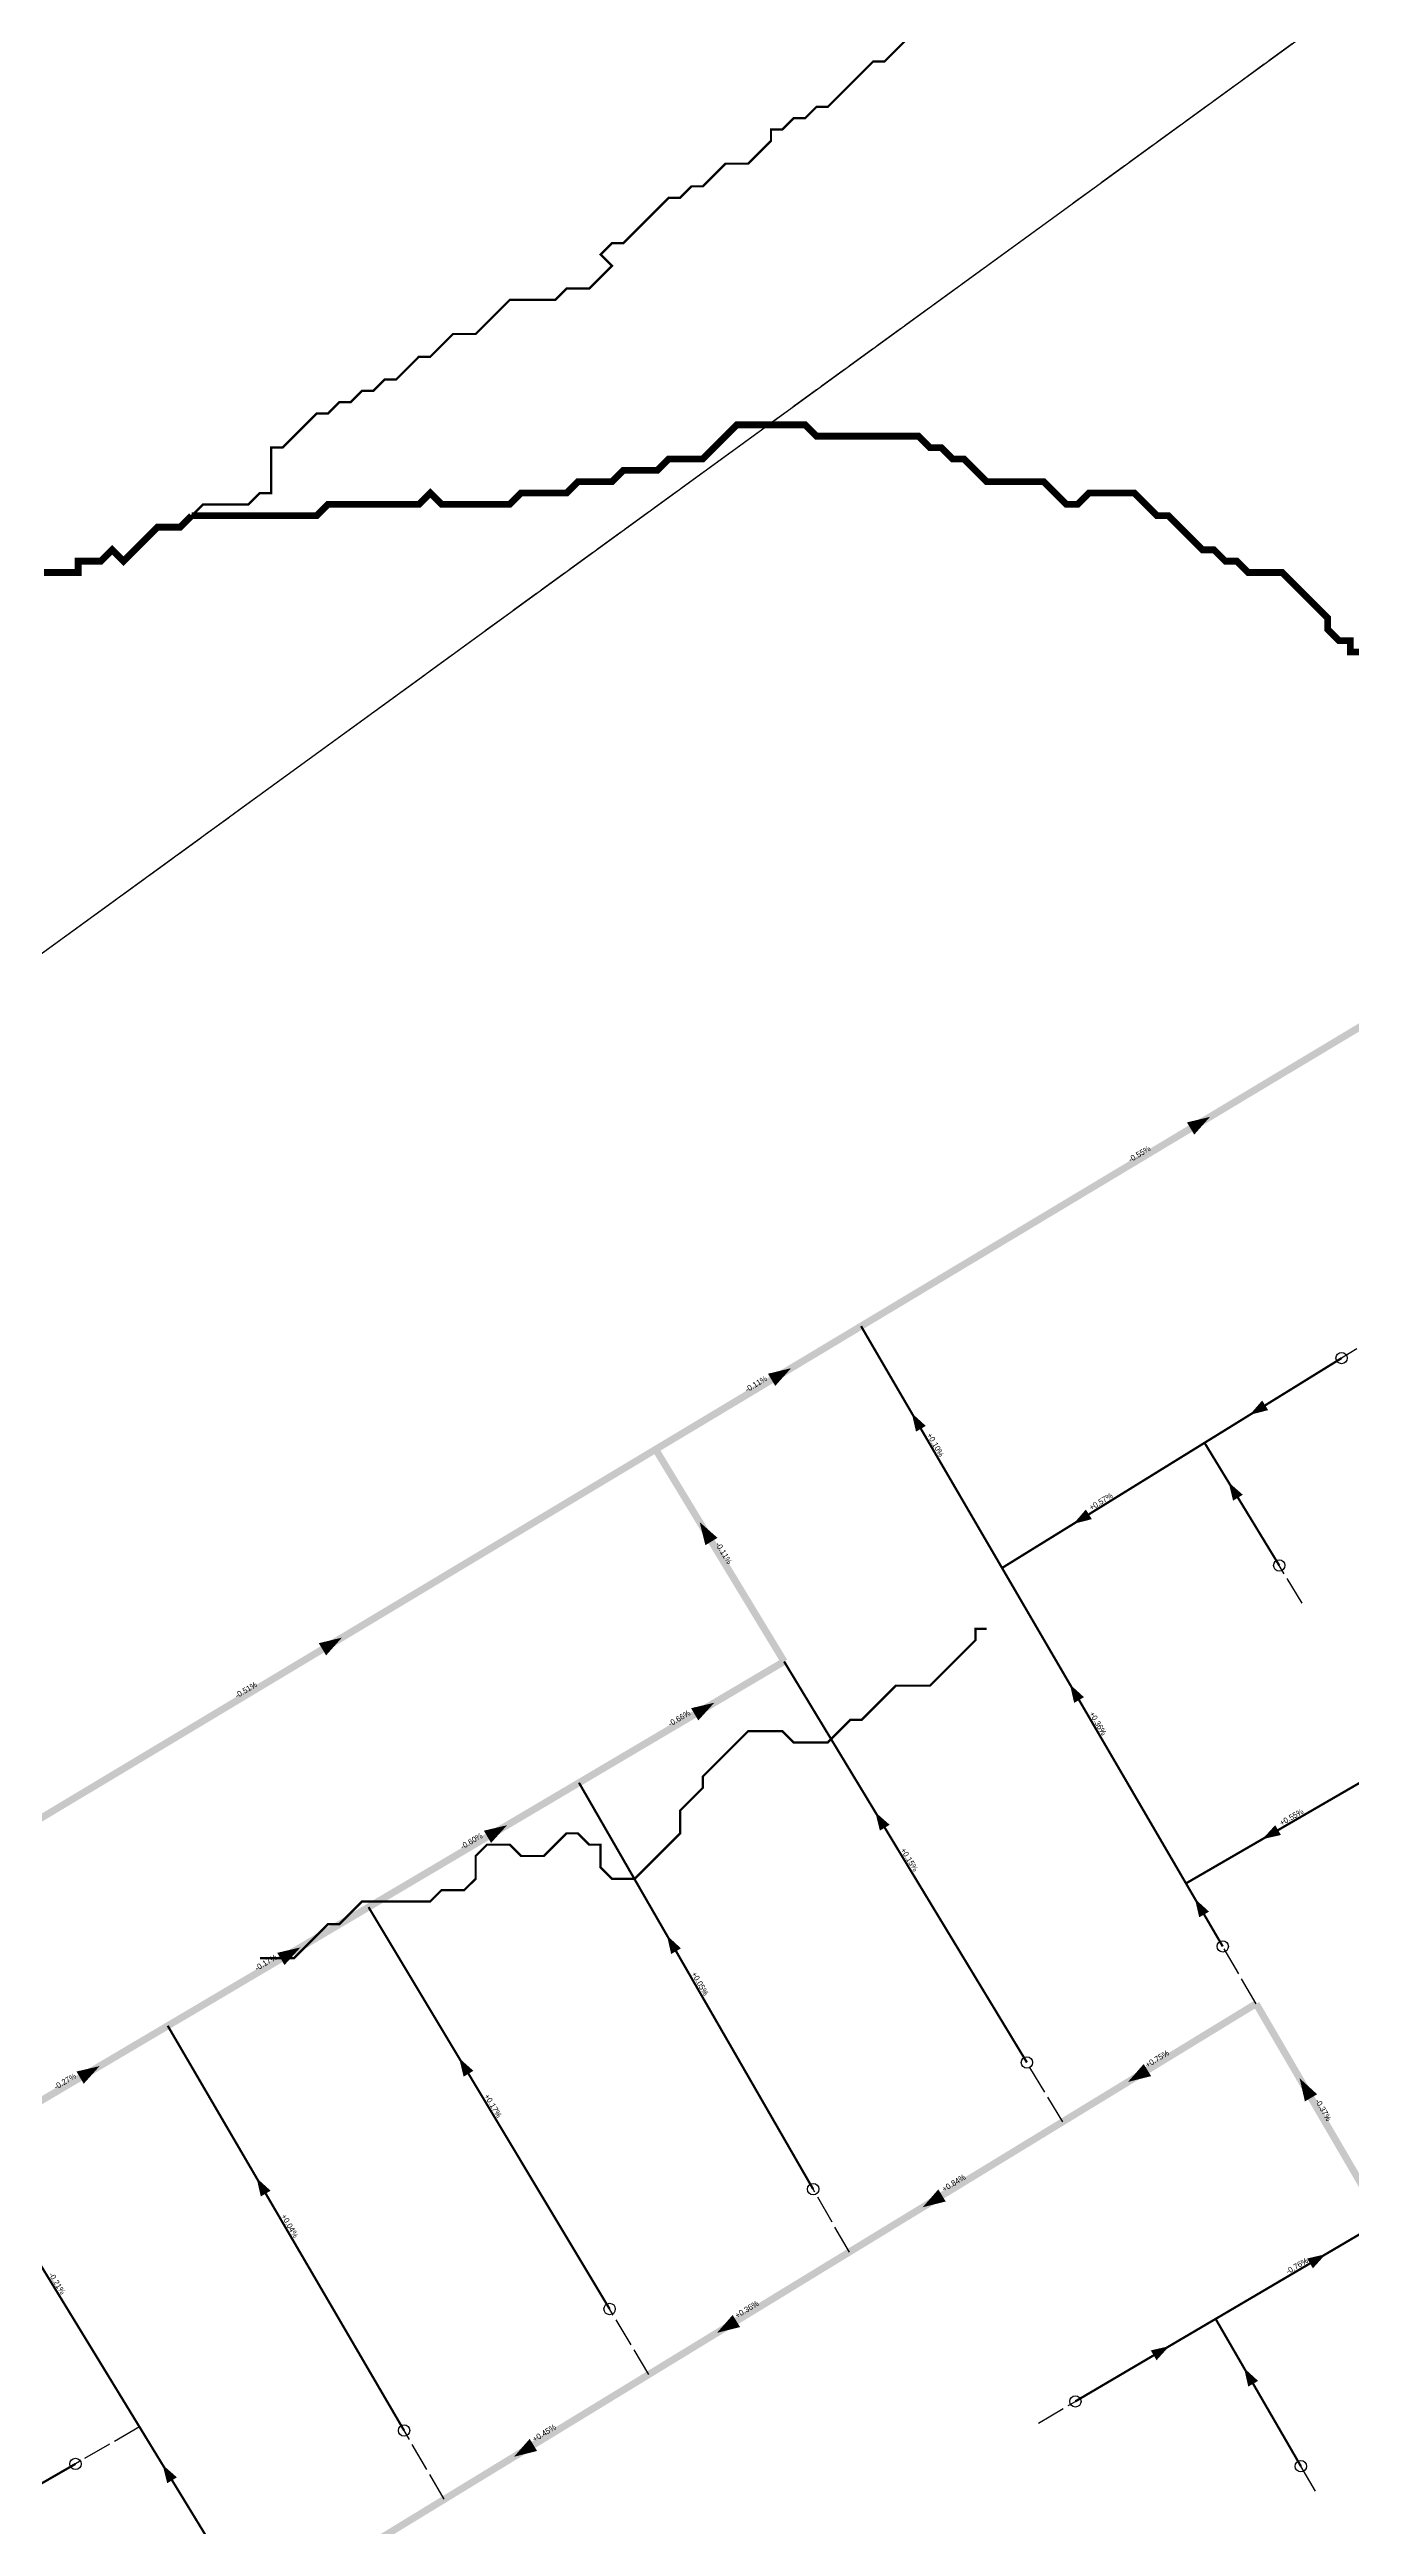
# Model space of a CAD drawing. Header units: metres. Extents: x 442821 to 452274, y 2561971 to 2571293.
# Drawn here: x 444265 to 444724, y 2566212 to 2567085 of the extents above; entities that cross this region are included whole.
import ezdxf
from ezdxf.enums import TextEntityAlignment as Align

# ---------------------------------------------------------------- set-up
doc = ezdxf.new("R2010")
doc.units = ezdxf.units.M
doc.header["$LTSCALE"] = 8
doc.linetypes.add('DASHDOT', pattern=[3.556, 2.54, -0.508, 0, -0.508])
doc.linetypes.add('DASHED', pattern=[1.524, 1.27, -0.254])
for name, color, linetype in [('A_ARROWS', 7, 'Continuous'), ('A_BRANCH', 7, 'Continuous'), ('A_CATCHMENTS', 7, 'Continuous'), ('A_ENVELOPE', 3, 'Continuous'), ('A_GRADIENT', 8, 'Continuous'), ('A_HEAD_GAP', 8, 'Continuous'), ('A_HEADS', 8, 'Continuous'), ('A_LATERAL', 7, 'Continuous'), ('A_STREAMS', 5, 'Continuous'), ('A_SUBMAIN', 7, 'Continuous')]:
    doc.layers.add(name, color=color, linetype=linetype)

msp = doc.modelspace()

# ---------------------------------------------------------------- linework, layer by layer
at = {"layer": 'A_ARROWS', "color": 1}
for points in [[(444673.77, 2566708.54), (444668.2, 2566702.28), (444665.63, 2566706.57)], [(444526.21, 2566620), (444520.63, 2566613.74), (444518.06, 2566618.02)], [(444687.73, 2566603.54), (444692.13, 2566608.61), (444694.23, 2566605.21)], [(444568.71, 2566604.17), (444573.66, 2566599.65), (444570.2, 2566597.64)], [(444680.27, 2566579.84), (444685.31, 2566575.41), (444681.89, 2566573.33)], [(444494.01, 2566565.77), (444500.3, 2566560.22), (444496.02, 2566557.63)], [(444625.64, 2566565.14), (444630.03, 2566570.21), (444632.13, 2566566.81)], [(444368.02, 2566525.08), (444362.45, 2566518.82), (444359.87, 2566523.1)], [(444499.16, 2566502.13), (444493.54, 2566495.9), (444491, 2566500.21)], [(444624.41, 2566508.62), (444629.36, 2566504.1), (444625.91, 2566502.08)], [(444426.17, 2566458.97), (444420.55, 2566452.74), (444418.01, 2566457.05)], [(444555.89, 2566463.58), (444560.91, 2566459.14), (444557.49, 2566457.07)], [(444692.19, 2566454.06), (444696.72, 2566459), (444698.73, 2566455.54)], [(444668.45, 2566433.06), (444673.41, 2566428.54), (444669.95, 2566426.53)], [(444353.4, 2566415.94), (444347.79, 2566409.72), (444345.25, 2566414.02)], [(444482.5, 2566420.15), (444487.43, 2566415.6), (444483.97, 2566413.61)], [(444282.69, 2566374.13), (444277.08, 2566367.91), (444274.53, 2566372.21)], [(444409.3, 2566376.93), (444414.31, 2566372.47), (444410.88, 2566370.41)], [(444644.88, 2566368.56), (444650.4, 2566374.86), (444653.01, 2566370.59)], [(444705.31, 2566369.85), (444711.49, 2566364.2), (444707.17, 2566361.68)], [(444337.95, 2566334.73), (444342.9, 2566330.22), (444339.45, 2566328.2)], [(444572.54, 2566324.38), (444578.07, 2566330.69), (444580.67, 2566326.42)], [(444714.48, 2566307.85), (444709.98, 2566302.88), (444707.95, 2566306.33)], [(444500.11, 2566280.15), (444505.63, 2566286.45), (444508.24, 2566282.19)], [(444659.42, 2566275.47), (444654.92, 2566270.5), (444652.89, 2566273.95)], [(444685.74, 2566267.76), (444690.68, 2566263.23), (444687.22, 2566261.22)], [(444428.62, 2566236.5), (444434.15, 2566242.8), (444436.75, 2566238.53)], [(444304.86, 2566233.67), (444309.9, 2566229.25), (444306.49, 2566227.16)]]:
    msp.add_solid(points, dxfattribs=at)
at = {"layer": 'A_BRANCH', "color": 1, "const_width": 0.8}
msp.add_lwpolyline([(444720.1, 2566623.55), (444671.83, 2566593.7)], dxfattribs=at)
at = {"layer": 'A_BRANCH', "color": 1, "linetype": 'DASHED', "const_width": 0.8}
for points in [[(444609.28, 2566375.39), (444523.75, 2566516.66)], [(444533.98, 2566330.78), (444451.51, 2566473.95)], [(444678.24, 2566416.28), (444665.29, 2566438.49)], [(444462.31, 2566288.55), (444377.39, 2566430.13)], [(444389.91, 2566245.74), (444306.67, 2566388.31)], [(444322.27, 2566205.15), (444296.73, 2566246.99)], [(444274.17, 2566233.98), (444219.97, 2566202.75)]]:
    msp.add_lwpolyline(points, dxfattribs=at)
at = {"layer": 'A_CATCHMENTS', "color": 1, "linetype": 'DASHED'}
msp.add_lwpolyline([(443922.94, 2562555.55), (443114.8, 2564922.91), (443209.88, 2566349.03), (444250.94, 2566757.85), (444822.46, 2567173.82), (445231.12, 2567163.27), (445231.12, 2567163.27), (445237.14, 2567172.34), (445244.51, 2567184.42), (445254.96, 2567200.18), (445266.23, 2567215.96), (445278.34, 2567231.76), (445291.28, 2567247.57), (445305.05, 2567263.4), (445319.65, 2567279.24), (445363.42, 2567324.2), (445388.2, 2567348.51), (445356.01, 2567395.87), (445444.13, 2567418.61), (445577.23, 2567680.07), (447425.06, 2567544.86)], dxfattribs=at)
at = {"layer": 'A_ENVELOPE', "color": 3}
msp.add_lwpolyline([(443922.94, 2562555.55), (443114.8, 2564922.91), (443209.88, 2566349.03), (444250.94, 2566757.85), (445002.03, 2567304.52), (445444.13, 2567418.61), (445577.23, 2567680.07), (447477.54, 2567541.02)], dxfattribs=at)
at = {"layer": 'A_HEAD_GAP', "color": 8, "linetype": 'DASHED'}
for points in [[(444725.44, 2566626.85), (444720.1, 2566623.55)], [(444706.26, 2566537.17), (444698.14, 2566550.5)], [(444690, 2566396.11), (444678.24, 2566416.28)], [(444621.91, 2566354.53), (444609.28, 2566375.39)], [(444546.74, 2566308.63), (444533.98, 2566330.78)], [(444476.13, 2566265.51), (444462.31, 2566288.55)], [(444613.31, 2566248.36), (444626.33, 2566256.01)], [(444296.73, 2566246.99), (444274.17, 2566233.98)], [(444404.06, 2566221.5), (444389.91, 2566245.74)], [(444710.86, 2566224.35), (444705.76, 2566233.16)]]:
    msp.add_lwpolyline(points, dxfattribs=at)
at = {"layer": 'A_HEADS', "color": 1}
for centre in [(444720.1, 2566623.55), (444698.14, 2566550.5), (444678.24, 2566416.28), (444609.28, 2566375.39), (444533.98, 2566330.78), (444462.31, 2566288.55), (444626.33, 2566256.01), (444389.91, 2566245.74), (444274.17, 2566233.98), (444705.76, 2566233.16)]:
    msp.add_circle(centre, 2, dxfattribs=at)
at = {"layer": 'A_LATERAL', "color": 1, "linetype": 'DASHED', "const_width": 0.8}
for points in [[(444600.51, 2566549.61), (444550.86, 2566634.79)], [(444698.14, 2566550.5), (444671.83, 2566593.7)], [(444665.29, 2566438.49), (444600.51, 2566549.61)]]:
    msp.add_lwpolyline(points, dxfattribs=at)
at = {"layer": 'A_LATERAL', "color": 1, "const_width": 0.8}
for points in [[(444671.83, 2566593.7), (444600.51, 2566549.61)], [(444741.18, 2566482.43), (444665.29, 2566438.49)]]:
    msp.add_lwpolyline(points, dxfattribs=at)
at = {"layer": 'A_LATERAL', "color": 1, "linetype": 'DASHDOT', "const_width": 0.8}
for points in [[(444296.73, 2566246.99), (444235.96, 2566346.5)], [(444675.73, 2566285.06), (444734.56, 2566319.66)], [(444626.33, 2566256.01), (444675.73, 2566285.06)], [(444705.76, 2566233.16), (444675.73, 2566285.06)]]:
    msp.add_lwpolyline(points, dxfattribs=at)
at = {"layer": 'A_STREAMS', "color": 5}
for points, const_width in [([(444567.14, 2567088.35), (444563.14, 2567084.35), (444559.14, 2567080.35), (444555.14, 2567080.35), (444551.14, 2567076.35), (444547.14, 2567072.35), (444543.14, 2567068.35), (444539.14, 2567064.35), (444535.14, 2567064.35), (444531.14, 2567060.34), (444527.13, 2567060.34), (444523.13, 2567056.34), (444519.13, 2567056.34), (444519.13, 2567052.34), (444515.13, 2567048.34), (444511.13, 2567044.34), (444507.13, 2567044.34), (444503.13, 2567044.34), (444499.13, 2567040.34), (444495.13, 2567036.34), (444491.13, 2567036.34), (444487.13, 2567032.33), (444483.13, 2567032.33), (444479.13, 2567028.33), (444475.13, 2567024.33), (444471.13, 2567020.33), (444467.13, 2567016.33), (444463.13, 2567016.33), (444459.13, 2567012.33), (444463.13, 2567008.33), (444459.13, 2567004.32), (444455.12, 2567000.32), (444451.12, 2567000.32), (444447.12, 2567000.32), (444443.12, 2566996.32), (444439.12, 2566996.32), (444435.12, 2566996.32), (444431.12, 2566996.32), (444427.12, 2566996.32), (444423.12, 2566992.32), (444419.12, 2566988.32), (444415.12, 2566984.32), (444411.12, 2566984.32), (444407.12, 2566984.32), (444403.12, 2566980.32), (444399.12, 2566976.32), (444395.12, 2566976.32), (444391.12, 2566972.31), (444387.12, 2566968.31), (444383.11, 2566968.31), (444379.11, 2566964.31), (444375.11, 2566964.31), (444371.11, 2566960.31), (444367.11, 2566960.31), (444363.11, 2566956.31), (444359.11, 2566956.31), (444355.11, 2566952.31), (444351.11, 2566948.31), (444347.11, 2566944.3), (444343.11, 2566944.3), (444343.11, 2566940.3), (444343.11, 2566936.3), (444343.11, 2566932.3), (444343.11, 2566928.3), (444339.11, 2566928.3), (444335.11, 2566924.3), (444331.11, 2566924.3), (444327.11, 2566924.3), (444323.11, 2566924.3), (444319.11, 2566924.3), (444315.11, 2566920.3)], 0.8), ([(444727.16, 2566872.28), (444723.16, 2566872.28), (444723.16, 2566876.28), (444719.16, 2566876.28), (444715.16, 2566880.28), (444715.16, 2566884.28), (444711.16, 2566888.28), (444707.16, 2566892.29), (444703.16, 2566896.29), (444699.16, 2566900.29), (444695.16, 2566900.29), (444691.16, 2566900.29), (444687.16, 2566900.29), (444683.16, 2566904.29), (444679.16, 2566904.29), (444675.16, 2566908.29), (444671.15, 2566908.29), (444667.15, 2566912.29), (444663.15, 2566916.29), (444659.15, 2566920.3), (444655.15, 2566920.3), (444651.15, 2566924.3), (444647.15, 2566928.3), (444643.15, 2566928.3), (444639.15, 2566928.3), (444635.15, 2566928.3), (444631.15, 2566928.3), (444627.15, 2566924.3), (444623.15, 2566924.3), (444619.15, 2566928.3), (444615.15, 2566932.3), (444611.15, 2566932.3), (444607.15, 2566932.3), (444603.15, 2566932.3), (444599.14, 2566932.3), (444595.14, 2566932.3), (444591.14, 2566936.3), (444587.14, 2566940.3), (444583.14, 2566940.3), (444579.14, 2566944.3), (444575.14, 2566944.3), (444571.14, 2566948.31), (444567.14, 2566948.31), (444563.14, 2566948.31), (444559.14, 2566948.31), (444555.14, 2566948.31), (444551.14, 2566948.31), (444547.14, 2566948.31), (444543.14, 2566948.31), (444539.14, 2566948.31), (444535.14, 2566948.31), (444531.14, 2566952.31), (444527.13, 2566952.31), (444523.13, 2566952.31), (444519.13, 2566952.31), (444515.13, 2566952.31), (444511.13, 2566952.31), (444507.13, 2566952.31), (444503.13, 2566948.31), (444499.13, 2566944.3), (444495.13, 2566940.3), (444491.13, 2566940.3), (444487.13, 2566940.3), (444483.13, 2566940.3), (444479.13, 2566936.3), (444475.13, 2566936.3), (444471.13, 2566936.3), (444467.13, 2566936.3), (444463.13, 2566932.3), (444459.13, 2566932.3), (444455.12, 2566932.3), (444451.12, 2566932.3), (444447.12, 2566928.3), (444443.12, 2566928.3), (444439.12, 2566928.3), (444435.12, 2566928.3), (444431.12, 2566928.3), (444427.12, 2566924.3), (444423.12, 2566924.3), (444419.12, 2566924.3), (444415.12, 2566924.3), (444411.12, 2566924.3), (444407.12, 2566924.3), (444403.12, 2566924.3), (444399.12, 2566928.3), (444395.12, 2566924.3), (444391.12, 2566924.3), (444387.12, 2566924.3), (444383.11, 2566924.3), (444379.11, 2566924.3), (444375.11, 2566924.3), (444371.11, 2566924.3), (444367.11, 2566924.3), (444363.11, 2566924.3), (444359.11, 2566920.3), (444355.11, 2566920.3), (444351.11, 2566920.3), (444347.11, 2566920.3), (444343.11, 2566920.3), (444339.11, 2566920.3), (444335.11, 2566920.3), (444331.11, 2566920.3), (444327.11, 2566920.3), (444323.11, 2566920.3), (444319.11, 2566920.3), (444315.11, 2566920.3)], 2.4), ([(444315.11, 2566920.3), (444311.1, 2566916.29), (444307.1, 2566916.29), (444303.1, 2566916.29), (444299.1, 2566912.29), (444295.1, 2566908.29), (444291.1, 2566904.29), (444287.1, 2566908.29), (444283.1, 2566904.29), (444279.1, 2566904.29), (444275.1, 2566904.29), (444275.1, 2566900.29), (444271.1, 2566900.29), (444267.1, 2566900.29), (444263.1, 2566900.29)], 2.4), ([(444595.14, 2566528.16), (444591.14, 2566528.16), (444591.14, 2566524.16), (444587.14, 2566520.16), (444583.14, 2566516.15), (444579.14, 2566512.15), (444575.14, 2566508.15), (444571.14, 2566508.15), (444567.14, 2566508.15), (444563.14, 2566508.15), (444559.14, 2566504.15), (444555.14, 2566500.15), (444551.14, 2566496.15), (444547.14, 2566496.15), (444543.14, 2566492.15), (444539.14, 2566488.14), (444535.14, 2566488.14), (444531.14, 2566488.14), (444527.13, 2566488.14), (444523.13, 2566492.15), (444519.13, 2566492.15), (444515.13, 2566492.15), (444511.13, 2566492.15), (444507.13, 2566488.14), (444503.13, 2566484.14), (444499.13, 2566480.14), (444495.13, 2566476.14), (444495.13, 2566472.14), (444491.13, 2566468.14), (444487.13, 2566464.14), (444487.13, 2566460.14), (444487.13, 2566456.13), (444483.13, 2566452.13), (444479.13, 2566448.13), (444475.13, 2566444.13), (444471.13, 2566440.13), (444467.13, 2566440.13), (444463.13, 2566440.13), (444459.13, 2566444.13), (444459.13, 2566448.13), (444459.13, 2566452.13), (444455.12, 2566452.13), (444451.12, 2566456.13), (444447.12, 2566456.13), (444443.12, 2566452.13), (444439.12, 2566448.13), (444435.12, 2566448.13), (444431.12, 2566448.13), (444427.12, 2566452.13), (444423.12, 2566452.13), (444419.12, 2566452.13), (444415.12, 2566448.13), (444415.12, 2566444.13), (444415.12, 2566440.13), (444411.12, 2566436.13), (444407.12, 2566436.13), (444403.12, 2566436.13), (444399.12, 2566432.13), (444395.12, 2566432.13), (444391.12, 2566432.13), (444387.12, 2566432.13), (444383.11, 2566432.13), (444379.11, 2566432.13), (444375.11, 2566432.13), (444371.11, 2566428.12), (444367.11, 2566424.12), (444363.11, 2566424.12), (444359.11, 2566420.12), (444355.11, 2566416.12), (444351.11, 2566412.12), (444347.11, 2566412.12), (444343.11, 2566412.12), (444339.11, 2566412.12)], 0.8)]:
    msp.add_lwpolyline(points, dxfattribs=dict(at, const_width=const_width))
at = {"layer": 'A_SUBMAIN', "color": 1, "linetype": 'DASHDOT', "const_width": 2.5}
for points in [[(444550.86, 2566634.79), (444748.57, 2566753.43)], [(444191.57, 2566419.2), (444478.51, 2566591.38)], [(444451.51, 2566473.95), (444523.75, 2566516.66)], [(444377.39, 2566430.13), (444451.51, 2566473.95)], [(444306.67, 2566388.31), (444377.39, 2566430.13)], [(444734.56, 2566319.66), (444690, 2566396.11)], [(444235.96, 2566346.5), (444306.67, 2566388.31)]]:
    msp.add_lwpolyline(points, dxfattribs=at)
at = {"layer": 'A_SUBMAIN', "color": 1, "linetype": 'DASHED', "const_width": 2.5}
for points in [[(444478.51, 2566591.38), (444550.86, 2566634.79)], [(444523.75, 2566516.66), (444478.51, 2566591.38)], [(444546.74, 2566308.63), (444476.13, 2566265.51)], [(444476.13, 2566265.51), (444404.06, 2566221.5)], [(444404.06, 2566221.5), (444337.22, 2566180.68)]]:
    msp.add_lwpolyline(points, dxfattribs=at)
at = {"layer": 'A_SUBMAIN', "color": 1, "const_width": 2.5}
for points in [[(444690, 2566396.11), (444621.91, 2566354.53)], [(444621.91, 2566354.53), (444546.74, 2566308.63)]]:
    msp.add_lwpolyline(points, dxfattribs=at)

# ---------------------------------------------------------------- texts
at = {"layer": 'A_GRADIENT', "color": 1}
for s, rotation, p in [('-0.55%', 30.96587, (444649.71, 2566694.11)), ('-0.11%', 30.96587, (444514.68, 2566613.08)), ('+0.10%', 300.23989, (444575.69, 2566592.2)), ('+0.57%', 31.72988, (444636.17, 2566571.66)), ('-0.11%', 301.19379, (444501.13, 2566554.02)), ('-0.51%', 30.96587, (444335.04, 2566505.29)), ('-0.66%', 30.59526, (444487.63, 2566495.31)), ('+0.36%', 300.23989, (444632.9, 2566494.05)), ('+0.55%', 30.06764, (444703.24, 2566460.46)), ('-0.60%', 30.59526, (444414.45, 2566452.04)), ('+0.15%', 301.19379, (444566.51, 2566446.03)), ('-0.17%', 30.59526, (444342.03, 2566409.22)), ('+0.05%', 299.941, (444492.75, 2566402.37)), ('+0.75%', 31.41125, (444655.95, 2566375.32)), ('-0.27%', 30.59526, (444271.31, 2566367.4)), ('+0.17%', 300.95764, (444419.85, 2566359.34)), ('-0.37%', 300.23989, (444712.28, 2566357.88)), ('+0.84%', 31.41125, (444584.33, 2566331.58)), ('+0.04%', 300.27841, (444348.29, 2566317.02)), ('-0.21%', 301.40921, (444266.34, 2566296.74)), ('-0.76%', 30.45599, (444705.15, 2566302.36)), ('+0.36%', 31.41125, (444511.44, 2566287.07)), ('+0.45%', 31.41125, (444440.1, 2566243.5))]:
    msp.add_text(s, height=2, rotation=rotation, dxfattribs=at).set_placement(p, align=Align.BOTTOM_CENTER)

doc.saveas('drawing.dxf')
